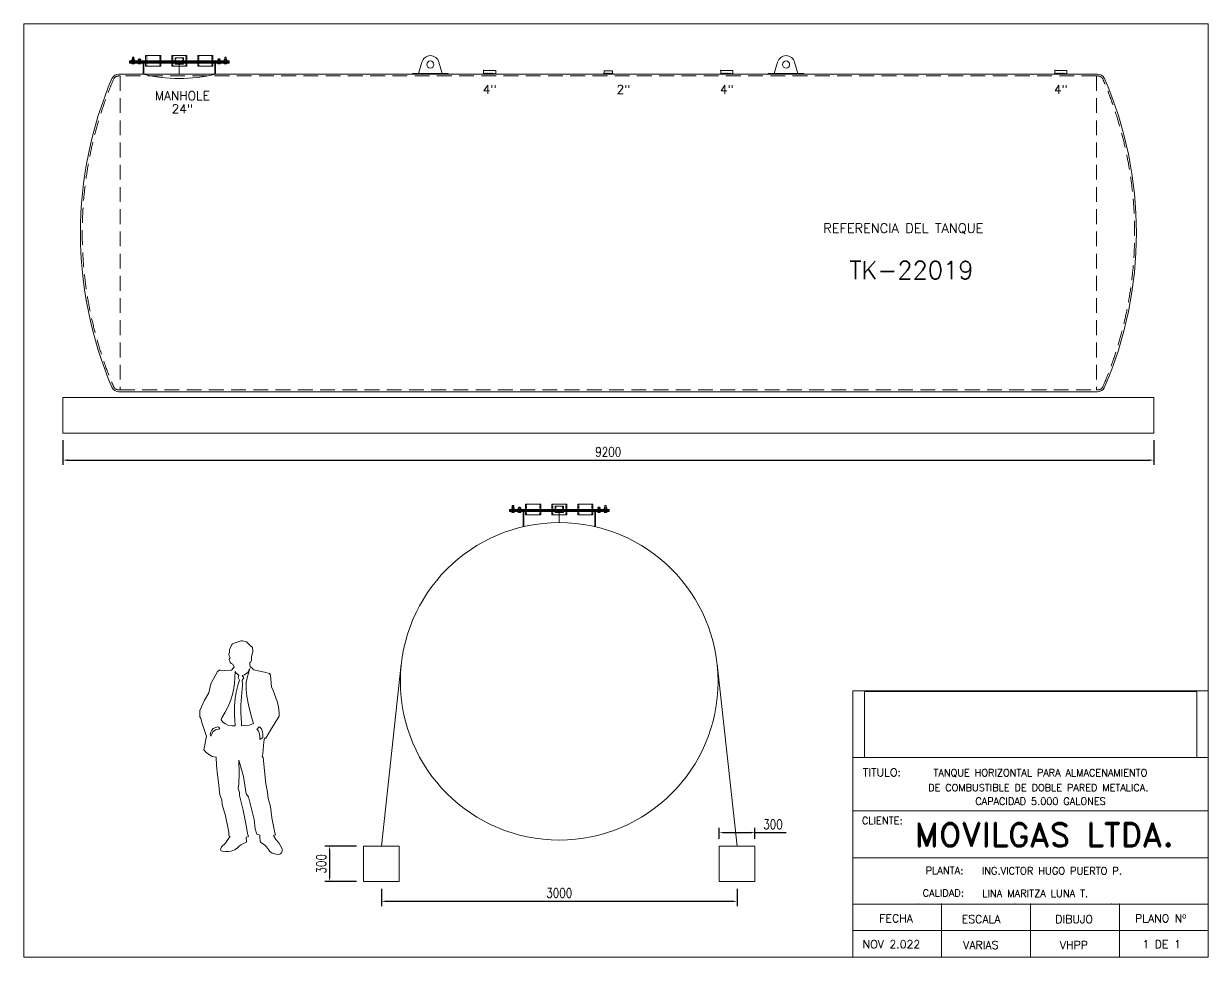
# Model space of a CAD drawing. Extents: x 174420 to 213214, y -41877 to -13498.
# Drawn here: x 203224 to 213214, y -41877 to -33998 of the extents above; entities that cross this region are included whole.
import ezdxf
from ezdxf.enums import TextEntityAlignment as Align

# ---------------------------------------------------------------- set-up
doc = ezdxf.new("R2010")
doc.units = 0
doc.header["$LTSCALE"] = 500
doc.header["$MEASUREMENT"] = 0
doc.linetypes.add('HIDDEN', pattern=[0.375, 0.25, -0.125])
doc.layers.get('0').update_dxf_attribs({"linetype": 'CONTINUOUS', "lineweight": 9})
for name, color, linetype, lineweight in [('COTA', 2, 'CONTINUOUS', 9), ('COTAS', 2, 'CONTINUOUS', 9), ('dibujo', 7, 'CONTINUOUS', 30), ('FIBRA', 3, 'CONTINUOUS', 20), ('INVISIBLE', 1, 'HIDDEN', 9), ('TEXTO', 6, 'CONTINUOUS', 9)]:
    doc.layers.add(name, color=color, linetype=linetype, lineweight=lineweight)
doc.styles.add('ROMAND', font='romand')
doc.styles.get("Standard").update_dxf_attribs({"font": 'SIMPLEX.shx', "width": 0.8, "height": 80})
doc.dimstyles.get("Standard").update_dxf_attribs({"dimtxt": 0.18, "dimasz": 0.18, "dimexe": 0.18, "dimexo": 0.0625, "dimgap": 0.09, "dimtad": 0, "dimtih": 1, "dimtoh": 1, "dimdec": 4, "dimzin": 0, "dimdsep": 46, "dimtxsty": 'Standard', "dimcen": 0.09, "dimadec": 0, "dimazin": 0, "dimtfac": 1, "dimtdec": 4, "dimtofl": 0, "dimtmove": 0, "dimatfit": 3, "dimfxl": 1, "dimtolj": 1, "dimtzin": 0, "dimarcsym": 0})
picture_1 = doc.add_image_def('image1.jpg', size_in_pixel=(1415, 280))

# ---------------------------------------------------------------- blocks, each defined once
blk = doc.blocks.new('hombre')
at = {"color": 0, "linetype": 'Continuous'}
for points in [[(-7.61, 8.02), (-8.65, 8.49), (-8.65, 11.77), (-11.37, 25.36), (-14.19, 34.92), (-14.46, 38.98), (-16.3, 43.31), (-17.38, 53.5), (-18.15, 60.08), (-19.15, 67.89), (-19.42, 74.87), (-22.74, 75.51), (-27.64, 78.53), (-29.92, 81.04), (-27.44, 92.78), (-28.08, 94.06), (-31.13, 103.35), (-32.4, 107.68), (-33.04, 108.89), (-33.04, 114.45), (-29.35, 123.14), (-25.59, 129.31), (-23.75, 136.73), (-18.15, 147.29), (-16.94, 148.5), (-15.7, 148.5), (-12.45, 148.13), (-6.41, 148.5), (-4.76, 150.31), (-4.26, 150.82), (-5.23, 153.43), (-6.68, 154), (-7.51, 155.21), (-8.35, 157.53), (-8.05, 158.3), (-7.51, 158.83), (-8.35, 160.58), (-8.76, 162.26), (-8.12, 163.73), (-8.25, 165.54), (-6.41, 169.53), (-5.5, 170.54), (-3.29, 171.41), (-1.54, 171.92), (1.81, 173.06), (2.88, 173.06), (6.14, 172.32), (7.18, 171.41), (9.06, 169.5), (11.2, 167.52), (11.67, 164.47), (11.37, 163.13), (10.53, 160.04), (10.53, 158.7), (10.33, 156.59), (9.86, 155.45), (8.96, 154.77), (8.96, 152.83), (9.26, 151.42), (11.67, 149.58), (12.11, 148.74), (21.44, 146.62), (25.73, 145.45), (26.37, 144.17), (27.31, 134.25), (28.81, 131.19), (31.93, 121.93), (33.21, 117.61), (33.81, 111.97), (33.81, 109.52), (26.37, 97.75), (22.61, 90.94), (21.33, 90.97), (20.8, 87.85), (20.09, 77.86), (19.32, 75.64), (20.33, 74.67), (22.61, 52.6), (24.05, 45.32), (24.39, 40.12), (26.33, 33.24), (27.64, 23.68), (30.22, 11.1), (30.56, 9.46), (29.05, 8.92), (30.83, 5.6), (33.41, 2.55), (34.72, 0.74), (35.73, -1.17), (36.19, -2.68), (36.19, -4.56), (35.86, -5.7), (34.85, -6.64), (33.21, -7.21), (30.83, -7.01), (27.94, -6.17), (25.93, -4.66), (24.72, -2.99), (23.05, -0.64), (21.64, 0.84), (18.05, 3.15), (17.71, 3.92), (17.71, 5.17), (17.58, 6.41), (17.58, 8.18), (17.58, 9.16), (14.96, 10.13), (13.65, 14.52), (12.78, 22.27), (7.82, 41.43), (5.97, 43.94), (3.79, 58.7), (-0.23, 72.39), (-0.03, 61.29), (-0.23, 52.6), (-0.87, 48.87), (0.37, 45.15), (0.37, 42.7), (3.49, 30.32), (5.33, 20.4), (6.57, 14.22), (7.18, 10.5), (7.82, 8.02), (5.97, 7.41), (6.14, 3.79), (5.97, 3.09), (4.29, 2.38), (1.44, 1.14), (0, 0), (-1.31, -1.51), (-2.52, -2.48), (-3.96, -3.32), (-6.68, -4.33), (-9.36, -4.56), (-11.87, -4.6), (-14.22, -4.39), (-15.33, -3.82), (-15.7, -3.12), (-15.46, -2.08), (-14.83, -0.77), (-11.44, 2.31), (-9.53, 5.57), (-7.61, 8.02)], [(-3.32, 147.29), (-3.89, 137.06), (-4.39, 133.24), (-5.67, 127.74), (-7.04, 123.31), (-9.29, 117.64), (-11.87, 112.91), (-14.46, 108.28), (-15.1, 106.4), (-13.79, 104.56), (-11.57, 102.98), (-9.59, 102.01), (-5.94, 101.51), (-3.32, 101.47), (-3.72, 106.6), (-3.92, 110.13), (-3.89, 118.01), (-3.32, 124.38), (-2.38, 129.85), (-0.87, 136.56), (0.27, 140.05), (-0.74, 142.26), (-0.23, 144.17), (-1.44, 144.95), (-2.38, 145.85), (-3.32, 147.29)], [(9.02, 149.71), (7.01, 146.29), (5.74, 145.28), (4.49, 144.44), (2.65, 143.77), (3.82, 141.96), (2.52, 140.05), (2.88, 136.29), (2.88, 135.12), (2.62, 132.57), (1.48, 119.18), (1.48, 112.41), (1.88, 103.82), (2.11, 101.37), (4.8, 101.64), (8.76, 102.08), (12.14, 103.35), (10.1, 109.86), (7.82, 119.18), (6.51, 126.46), (5.94, 132.17), (6, 137.97), (6.94, 142.97), (7.78, 145.99), (9.02, 149.71)], [(-23.75, 92.78), (-23.15, 94.66), (-21.87, 96.51), (-19.99, 97.92), (-16.34, 98.89), (-17.11, 100.37), (-18.05, 100.5), (-19.76, 100.06), (-21.8, 99.09), (-23.15, 97.75), (-23.88, 96.14), (-24.35, 94.06), (-23.75, 92.78)], [(14.83, 98.32), (15.67, 97.82), (16.44, 96.81), (16.91, 95.47), (17.21, 94.26), (17.58, 92.42), (17.58, 89.83), (20.03, 91.64), (20.03, 94.23), (19.76, 96.31), (19.25, 97.95), (18.82, 98.99), (18.15, 99.83), (17.51, 100.3), (16.91, 100.47), (14.83, 98.32)]]:
    blk.add_lwpolyline(points, dxfattribs=at)
blk = doc.blocks.new('*D345')
at = {"layer": 'COTAS', "color": 0, "lineweight": -2, "transparency": 16777216}
for p, q in [((206030.3, -40937.5), (205763.3, -40937.5)), ((205803.3, -40977.5), (205803.3, -41197.5)), ((206030.3, -41237.5), (205763.3, -41237.5))]:
    blk.add_line(p, q, dxfattribs=at)
at = {"layer": 'COTAS', "color": 0, "transparency": 16777216}
for points in [[(205796.6, -40977.5), (205809.9, -40977.5), (205803.3, -40937.5)], [(205796.6, -41197.5), (205809.9, -41197.5), (205803.3, -41237.5)]]:
    blk.add_solid(points, dxfattribs=at)
at = {"layer": 'COTAS', "color": 0, "lineweight": 13, "transparency": 16777216, "insert": (205733.3, -41087.5), "char_height": 80, "attachment_point": 5, "rotation": 90}
blk.add_mtext('\\A1;300', dxfattribs=at)
blk = doc.blocks.new('*D349')
at = {"layer": 'COTA', "color": 0, "lineweight": -2, "transparency": 16777216}
for p, q in [((209090.3, -40877.5), (209090.3, -40784.4)), ((209130.3, -40824.4), (209350.3, -40824.4)), ((209390.3, -40877.5), (209390.3, -40784.4)), ((209390.3, -40824.4), (209654.8, -40824.4))]:
    blk.add_line(p, q, dxfattribs=at)
at = {"layer": 'COTA', "color": 0, "transparency": 16777216}
for points in [[(209130.3, -40817.7), (209130.3, -40831.1), (209090.3, -40824.4)], [(209350.3, -40817.7), (209350.3, -40831.1), (209390.3, -40824.4)]]:
    blk.add_solid(points, dxfattribs=at)
at = {"layer": 'COTA', "color": 0, "transparency": 16777216, "insert": (209542.6, -40754.4), "char_height": 80, "attachment_point": 5}
blk.add_mtext('\\A1;300', dxfattribs=at)
blk = doc.blocks.new('*D352')
at = {"layer": 'COTA', "color": 0, "lineweight": -2, "transparency": 16777216}
for p, q in [((206240.3, -41297.5), (206240.3, -41444.1)), ((209240.3, -41297.5), (209240.3, -41444.1)), ((206280.3, -41404.1), (209200.3, -41404.1))]:
    blk.add_line(p, q, dxfattribs=at)
at = {"layer": 'COTA', "color": 0, "transparency": 16777216}
for points in [[(206280.3, -41397.4), (206280.3, -41410.8), (206240.3, -41404.1)], [(209200.3, -41397.4), (209200.3, -41410.8), (209240.3, -41404.1)]]:
    blk.add_solid(points, dxfattribs=at)
at = {"layer": 'COTA', "color": 0, "transparency": 16777216, "insert": (207740.3, -41334.1), "char_height": 80, "attachment_point": 5}
blk.add_mtext('\\A1;3000', dxfattribs=at)
blk = doc.blocks.new('*D355')
at = {"layer": 'COTA', "color": 0, "lineweight": -2, "transparency": 16777216}
for p, q in [((203553.4, -37513.4), (203553.4, -37721.2)), ((212753.4, -37513.4), (212753.4, -37721.2)), ((203593.4, -37681.2), (212713.4, -37681.2))]:
    blk.add_line(p, q, dxfattribs=at)
at = {"layer": 'COTA', "color": 0, "transparency": 16777216}
for points in [[(203593.4, -37674.6), (203593.4, -37687.9), (203553.4, -37681.2)], [(212713.4, -37674.6), (212713.4, -37687.9), (212753.4, -37681.2)]]:
    blk.add_solid(points, dxfattribs=at)
at = {"layer": 'COTA', "color": 0, "transparency": 16777216, "insert": (208153.4, -37611.2), "char_height": 80, "attachment_point": 5}
blk.add_mtext('\\A1;9200', dxfattribs=at)

msp = doc.modelspace()

# ---------------------------------------------------------------- linework, layer by layer
at = {"lineweight": 9}
for p, q in [((204035.9, -34423.7), (204025.9, -34423.7)), ((204035.9, -34423.7), (212270.9, -34423.7)), ((207102.6, -34392.3), (207204.2, -34392.3)), ((207102.6, -34392.3), (207102.6, -34423.7)), ((207204.2, -34423.7), (207102.6, -34423.7)), ((207204.2, -34392.3), (207204.2, -34423.7)), ((208118.4, -34395.2), (208118.4, -34423.7)), ((208118.4, -34395.2), (208188.3, -34395.2)), ((208118.4, -34423.7), (208188.3, -34423.7)), ((208188.3, -34395.2), (208188.3, -34423.7)), ((209102.6, -34392.3), (209204.2, -34392.3)), ((209102.6, -34392.3), (209102.6, -34423.7)), ((209204.2, -34423.7), (209102.6, -34423.7)), ((209204.2, -34392.3), (209204.2, -34423.7)), ((211920.1, -34392.3), (212021.7, -34392.3)), ((211920.1, -34392.3), (211920.1, -34423.7)), ((212021.7, -34423.7), (211920.1, -34423.7)), ((212021.7, -34392.3), (212021.7, -34423.7)), ((212270.9, -34423.7), (212280.9, -34423.7)), ((204035.9, -37103.4), (204025.9, -37103.4)), ((204035.9, -37103.4), (212270.9, -37103.4)), ((212270.9, -37103.4), (212280.9, -37103.4)), ((213214.1, -38126.8), (213214.1, -41876.8)), ((210215.6, -39626.8), (213214.1, -39626.8)), ((210215.6, -41876.8), (210215.6, -39626.8)), ((210215.6, -40189.3), (213214.1, -40189.3)), ((210215.6, -40526.8), (210215.6, -40976.8)), ((210215.6, -40639.3), (213214.1, -40639.3)), ((210215.6, -41276.8), (210215.6, -40976.8)), ((210215.6, -41036.2), (213214.1, -41036.2)), ((210215.6, -41576.8), (210215.6, -41276.8)), ((210215.6, -41426.8), (213214.1, -41426.8)), ((210965.2, -41426.8), (210965.2, -41876.8)), ((211714.9, -41426.8), (211714.9, -41876.8)), ((212464.5, -41426.8), (212464.5, -41876.8)), ((210215.6, -41651.8), (213214.1, -41651.8)), ((203223.6, -41876.8), (206465.6, -41876.8)), ((203223.6, -41876.8), (206465.6, -41876.8)), ((206465.6, -41876.8), (207215.6, -41876.8)), ((206465.6, -41876.8), (207215.6, -41876.8)), ((207215.6, -41876.8), (207965.6, -41876.8)), ((207215.6, -41876.8), (207965.6, -41876.8)), ((207965.6, -41876.8), (208715.6, -41876.8)), ((207965.6, -41876.8), (208715.6, -41876.8)), ((208715.6, -41876.8), (209465.6, -41876.8)), ((208715.6, -41876.8), (209465.6, -41876.8)), ((213214.1, -41876.8), (208864.1, -41876.8)), ((213214.1, -41876.8), (208864.1, -41876.8)), ((209465.6, -41876.8), (210215.6, -41876.8)), ((209465.6, -41876.8), (210215.6, -41876.8))]:
    msp.add_line(p, q, dxfattribs=at)
for centre, radius, start, end in [((207035.4, -35763.5), 3332.9, 156.90537, 203.09463), ((204025.9, -34488.7), 65, 90, 150), ((204536.1, -33179.3), 1281.3, 256.21649, 283.78351), ((212280.9, -34488.7), 65, 30, 90), ((209315.2, -35763.5), 3292.6, 336.6061, 23.3939), ((204025.9, -37038.4), 65, 210, 270), ((212280.9, -37038.4), 65, 270, 330)]:
    msp.add_arc(centre, radius, start, end, dxfattribs=at)
at = {"color": 0, "linetype": 'ByBlock', "lineweight": 9}
for p in [(207102.6, -34392.3), (209102.6, -34392.3), (211920.1, -34392.3)]:
    msp.add_point(p, dxfattribs=at)
at = {"lineweight": 9}
for p in [(210767.3, -41426.8), (211582.9, -41426.8), (212398.5, -41426.8)]:
    msp.add_point(p, dxfattribs=at)
at = {"layer": 'COTAS', "lineweight": 9}
for p, q in [((204535.9, -34323.7), (204535.9, -34423.7)), ((207107.1, -34416.2), (207099.3, -34423.7)), ((207112.9, -34416.2), (207105.1, -34423.7)), ((207118.2, -34416.2), (207110.4, -34423.7)), ((207124.2, -34416.2), (207116.4, -34423.7)), ((207130.4, -34416.2), (207122.7, -34423.7)), ((207135.7, -34416.2), (207128, -34423.7)), ((207141.9, -34416.2), (207134.2, -34423.7)), ((207147.6, -34416.2), (207139.8, -34423.7)), ((207153.8, -34416.2), (207146.1, -34423.7)), ((207159.4, -34416.2), (207151.6, -34423.7)), ((207165.6, -34416.2), (207157.9, -34423.7)), ((207171.3, -34416.2), (207163.5, -34423.7)), ((207177.5, -34416.2), (207169.7, -34423.7)), ((207183.5, -34416.2), (207175.7, -34423.7)), ((207188.3, -34417.6), (207182, -34423.7)), ((207194.7, -34417.6), (207188.4, -34423.7)), ((207200.2, -34417.6), (207193.8, -34423.7)), ((207200.2, -34417.6), (207193.8, -34423.7)), ((207205.4, -34417.6), (207199, -34423.7)), ((207205.4, -34417.6), (207199, -34423.7)), ((208118.2, -34416.2), (208110.4, -34423.7)), ((208118.4, -34417.6), (208124.8, -34423.7)), ((208123.3, -34416.2), (208131, -34423.7)), ((208129.3, -34416.2), (208137, -34423.7)), ((208135.5, -34416.2), (208143.2, -34423.7)), ((208141.1, -34416.2), (208148.9, -34423.7)), ((208147.4, -34416.2), (208155.1, -34423.7)), ((208152.9, -34416.2), (208160.7, -34423.7)), ((208159.2, -34416.2), (208166.9, -34423.7)), ((208164.8, -34416.2), (208172.6, -34423.7)), ((208171, -34416.2), (208178.8, -34423.7)), ((208176.3, -34416.2), (208184.1, -34423.7)), ((208182.6, -34416.2), (208190.3, -34423.7)), ((208188.6, -34416.2), (208196.3, -34423.7)), ((209107.1, -34416.2), (209099.3, -34423.7)), ((209112.9, -34416.2), (209105.1, -34423.7)), ((209118.2, -34416.2), (209110.4, -34423.7)), ((209124.2, -34416.2), (209116.4, -34423.7)), ((209130.4, -34416.2), (209122.7, -34423.7)), ((209135.7, -34416.2), (209128, -34423.7)), ((209141.9, -34416.2), (209134.2, -34423.7)), ((209147.6, -34416.2), (209139.8, -34423.7)), ((209153.8, -34416.2), (209146.1, -34423.7)), ((209159.4, -34416.2), (209151.6, -34423.7)), ((209165.6, -34416.2), (209157.9, -34423.7)), ((209171.3, -34416.2), (209163.5, -34423.7)), ((209177.5, -34416.2), (209169.7, -34423.7)), ((209183.5, -34416.2), (209175.7, -34423.7)), ((209188.3, -34417.6), (209182, -34423.7)), ((209194.7, -34417.6), (209188.4, -34423.7)), ((209200.2, -34417.6), (209193.8, -34423.7)), ((209200.2, -34417.6), (209193.8, -34423.7)), ((209205.4, -34417.6), (209199, -34423.7)), ((209205.4, -34417.6), (209199, -34423.7)), ((211924.6, -34416.2), (211916.8, -34423.7)), ((211930.4, -34416.2), (211922.6, -34423.7)), ((211935.7, -34416.2), (211927.9, -34423.7)), ((211941.7, -34416.2), (211933.9, -34423.7)), ((211947.9, -34416.2), (211940.2, -34423.7)), ((211953.2, -34416.2), (211945.5, -34423.7)), ((211959.4, -34416.2), (211951.7, -34423.7)), ((211965.1, -34416.2), (211957.3, -34423.7)), ((211971.3, -34416.2), (211963.6, -34423.7)), ((211976.9, -34416.2), (211969.1, -34423.7)), ((211983.1, -34416.2), (211975.4, -34423.7)), ((211988.8, -34416.2), (211981, -34423.7)), ((211995, -34416.2), (211987.2, -34423.7)), ((212001, -34416.2), (211993.2, -34423.7)), ((212005.8, -34417.6), (211999.5, -34423.7)), ((212012.2, -34417.6), (212005.9, -34423.7)), ((212017.7, -34417.6), (212011.3, -34423.7)), ((212017.7, -34417.6), (212011.3, -34423.7)), ((212022.9, -34417.6), (212016.5, -34423.7)), ((212022.9, -34417.6), (212016.5, -34423.7)), ((207740.3, -38107.9), (207740.3, -38207.9))]:
    msp.add_line(p, q, dxfattribs=at)
for p in [(210965.2, -41426.8), (211714.9, -41426.8), (212464.5, -41426.8)]:
    msp.add_point(p, dxfattribs=at)
for points in [[(207102.6, -34415.9), (207102.6, -34423.7), (207094.2, -34423.7)], [(207204.2, -34415.9), (207204.2, -34423.7), (207212.6, -34423.7)], [(208118.4, -34415.9), (208118.4, -34423.7), (208110.1, -34423.7)], [(208188.3, -34415.9), (208188.3, -34423.7), (208196.7, -34423.7)], [(209102.6, -34415.9), (209102.6, -34423.7), (209094.2, -34423.7)], [(209204.2, -34415.9), (209204.2, -34423.7), (209212.6, -34423.7)], [(211920.1, -34415.9), (211920.1, -34423.7), (211911.7, -34423.7)], [(212021.7, -34415.9), (212021.7, -34423.7), (212030.1, -34423.7)]]:
    msp.add_solid(points, dxfattribs=at)
at = {"layer": 'dibujo', "lineweight": 9}
for p, q in [((204251.9, -34267.7), (204379.9, -34267.7)), ((204251.9, -34357.7), (204251.9, -34267.7)), ((204379.9, -34267.7), (204379.9, -34357.7)), ((204471.9, -34267.7), (204599.9, -34267.7)), ((204471.9, -34357.7), (204471.9, -34267.7)), ((204599.9, -34267.7), (204599.9, -34357.7)), ((204691.9, -34267.7), (204819.9, -34267.7)), ((204691.9, -34357.7), (204691.9, -34267.7)), ((204819.9, -34267.7), (204819.9, -34357.7)), ((204115.9, -34312.7), (204955.9, -34312.7)), ((204115.9, -34320.7), (204115.9, -34312.7)), ((204115.9, -34312.7), (204115.9, -34320.7)), ((204955.9, -34320.7), (204115.9, -34320.7)), ((204115.9, -34323.7), (204115.9, -34329.7)), ((204115.9, -34323.7), (204230.9, -34323.7)), ((204115.9, -34323.7), (204115.9, -34329.7)), ((204955.9, -34329.7), (204115.9, -34329.7)), ((204134.9, -34301.7), (204135.9, -34300.7)), ((204134.9, -34301.7), (204134.9, -34311.7)), ((204134.9, -34311.7), (204135.9, -34312.7)), ((204156.9, -34329.7), (204134.9, -34329.7)), ((204134.9, -34329.7), (204134.9, -34336.7)), ((204134.9, -34336.7), (204135.9, -34337.7)), ((204135.9, -34300.7), (204155.9, -34300.7)), ((204135.9, -34312.7), (204155.9, -34312.7)), ((204135.9, -34337.7), (204155.9, -34337.7)), ((204151.9, -34279.7), (204139.9, -34279.7)), ((204139.9, -34279.7), (204139.9, -34329.7)), ((204139.9, -34301.7), (204139.9, -34312.7)), ((204139.9, -34329.7), (204151.9, -34329.7)), ((204139.9, -34329.7), (204139.9, -34337.7)), ((204151.9, -34329.7), (204151.9, -34279.7)), ((204151.9, -34301.7), (204151.9, -34312.7)), ((204151.9, -34329.7), (204151.9, -34337.7)), ((204156.9, -34301.7), (204155.9, -34300.7)), ((204156.9, -34311.7), (204155.9, -34312.7)), ((204156.9, -34336.7), (204155.9, -34337.7)), ((204156.9, -34311.7), (204156.9, -34301.7)), ((204156.9, -34336.7), (204156.9, -34329.7)), ((204175.9, -34312.7), (204175.9, -34320.7)), ((204175.9, -34320.7), (204175.9, -34312.7)), ((204175.9, -34320.7), (204175.9, -34323.7)), ((204189.9, -34301.7), (204190.9, -34300.7)), ((204189.9, -34301.7), (204189.9, -34311.7)), ((204189.9, -34311.7), (204190.9, -34312.7)), ((204211.9, -34329.7), (204189.9, -34329.7)), ((204189.9, -34329.7), (204189.9, -34336.7)), ((204189.9, -34336.7), (204190.9, -34337.7)), ((204190.9, -34300.7), (204210.9, -34300.7)), ((204190.9, -34312.7), (204210.9, -34312.7)), ((204190.9, -34337.7), (204210.9, -34337.7)), ((204206.9, -34293.7), (204194.9, -34293.7)), ((204194.9, -34293.7), (204194.9, -34329.7)), ((204194.9, -34301.7), (204194.9, -34312.7)), ((204194.9, -34329.7), (204206.9, -34329.7)), ((204194.9, -34329.7), (204194.9, -34337.7)), ((204206.9, -34329.7), (204206.9, -34293.7)), ((204206.9, -34301.7), (204206.9, -34312.7)), ((204206.9, -34329.7), (204206.9, -34337.7)), ((204211.9, -34301.7), (204210.9, -34300.7)), ((204211.9, -34311.7), (204210.9, -34312.7)), ((204211.9, -34336.7), (204210.9, -34337.7)), ((204211.9, -34311.7), (204211.9, -34301.7)), ((204211.9, -34336.7), (204211.9, -34329.7)), ((204230.9, -34323.7), (204230.9, -34423.7)), ((204230.9, -34323.7), (204236.9, -34329.7)), ((204230.9, -34323.7), (204955.9, -34323.7)), ((204236.9, -34329.7), (204236.9, -34423.7)), ((204379.9, -34357.7), (204251.9, -34357.7)), ((204599.9, -34357.7), (204471.9, -34357.7)), ((204500.9, -34285.7), (204570.9, -34285.7)), ((204500.9, -34339.7), (204500.9, -34285.7)), ((204570.9, -34339.7), (204500.9, -34339.7)), ((204570.9, -34285.7), (204570.9, -34339.7)), ((204819.9, -34357.7), (204691.9, -34357.7)), ((204840.9, -34323.7), (204834.9, -34329.7)), ((204834.9, -34329.7), (204834.9, -34423.7)), ((204840.9, -34323.7), (204840.9, -34320.7)), ((204840.9, -34320.7), (204895.9, -34320.7)), ((204840.9, -34329.7), (204840.9, -34323.7)), ((204840.9, -34323.7), (204895.9, -34323.7)), ((204840.9, -34329.7), (204840.9, -34423.7)), ((204859.9, -34301.7), (204860.9, -34300.7)), ((204859.9, -34311.7), (204859.9, -34301.7)), ((204859.9, -34311.7), (204860.9, -34312.7)), ((204859.9, -34329.7), (204881.9, -34329.7)), ((204859.9, -34336.7), (204859.9, -34329.7)), ((204859.9, -34336.7), (204860.9, -34337.7)), ((204880.9, -34300.7), (204860.9, -34300.7)), ((204880.9, -34312.7), (204860.9, -34312.7)), ((204880.9, -34337.7), (204860.9, -34337.7)), ((204864.9, -34293.7), (204876.9, -34293.7)), ((204864.9, -34329.7), (204864.9, -34293.7)), ((204864.9, -34301.7), (204864.9, -34312.7)), ((204876.9, -34329.7), (204864.9, -34329.7)), ((204864.9, -34329.7), (204864.9, -34337.7)), ((204876.9, -34293.7), (204876.9, -34329.7)), ((204876.9, -34301.7), (204876.9, -34312.7)), ((204876.9, -34329.7), (204876.9, -34337.7)), ((204881.9, -34301.7), (204880.9, -34300.7)), ((204881.9, -34311.7), (204880.9, -34312.7)), ((204881.9, -34336.7), (204880.9, -34337.7)), ((204881.9, -34301.7), (204881.9, -34311.7)), ((204881.9, -34329.7), (204881.9, -34336.7)), ((204895.9, -34320.7), (204895.9, -34312.7)), ((204895.9, -34320.7), (204895.9, -34323.7)), ((204914.9, -34301.7), (204915.9, -34300.7)), ((204914.9, -34311.7), (204914.9, -34301.7)), ((204914.9, -34311.7), (204915.9, -34312.7)), ((204914.9, -34329.7), (204936.9, -34329.7)), ((204914.9, -34336.7), (204914.9, -34329.7)), ((204914.9, -34336.7), (204915.9, -34337.7)), ((204935.9, -34300.7), (204915.9, -34300.7)), ((204935.9, -34312.7), (204915.9, -34312.7)), ((204935.9, -34337.7), (204915.9, -34337.7)), ((204919.9, -34279.7), (204931.9, -34279.7)), ((204919.9, -34329.7), (204919.9, -34279.7)), ((204919.9, -34301.7), (204919.9, -34312.7)), ((204931.9, -34329.7), (204919.9, -34329.7)), ((204919.9, -34329.7), (204919.9, -34337.7)), ((204931.9, -34279.7), (204931.9, -34329.7)), ((204931.9, -34301.7), (204931.9, -34312.7)), ((204931.9, -34329.7), (204931.9, -34337.7)), ((204936.9, -34301.7), (204935.9, -34300.7)), ((204936.9, -34311.7), (204935.9, -34312.7)), ((204936.9, -34336.7), (204935.9, -34337.7)), ((204936.9, -34301.7), (204936.9, -34311.7)), ((204936.9, -34329.7), (204936.9, -34336.7)), ((204955.9, -34312.7), (204955.9, -34320.7)), ((204955.9, -34323.7), (204955.9, -34329.7)), ((206553.4, -34417.7), (206581.4, -34321.7)), ((206753.4, -34417.7), (206725.4, -34321.7)), ((209553.4, -34417.7), (209581.4, -34321.7)), ((209753.4, -34417.7), (209725.4, -34321.7)), ((206503.4, -34417.7), (206803.4, -34417.7)), ((206803.4, -34423.7), (206503.4, -34423.7)), ((206553.4, -34417.7), (206753.4, -34417.7)), ((206803.4, -34417.7), (206803.4, -34423.7)), ((209503.4, -34417.7), (209803.4, -34417.7)), ((209803.4, -34423.7), (209503.4, -34423.7)), ((209553.4, -34417.7), (209753.4, -34417.7)), ((209803.4, -34417.7), (209803.4, -34423.7)), ((207356.3, -38063.9), (207344.3, -38063.9)), ((207344.3, -38063.9), (207344.3, -38113.9)), ((207356.3, -38113.9), (207356.3, -38063.9)), ((207456.3, -38051.9), (207584.3, -38051.9)), ((207456.3, -38141.9), (207456.3, -38051.9)), ((207584.3, -38051.9), (207584.3, -38141.9)), ((207676.3, -38051.9), (207804.3, -38051.9)), ((207676.3, -38141.9), (207676.3, -38051.9)), ((207804.3, -38051.9), (207804.3, -38141.9)), ((207896.3, -38051.9), (208024.3, -38051.9)), ((207896.3, -38141.9), (207896.3, -38051.9)), ((208024.3, -38051.9), (208024.3, -38141.9)), ((208124.3, -38063.9), (208136.3, -38063.9)), ((208124.3, -38113.9), (208124.3, -38063.9)), ((208136.3, -38063.9), (208136.3, -38113.9)), ((207320.3, -38096.9), (208160.3, -38096.9)), ((207320.3, -38104.9), (207320.3, -38096.9)), ((207320.3, -38096.9), (207320.3, -38104.9)), ((208160.3, -38104.9), (207320.3, -38104.9)), ((207320.3, -38107.9), (207320.3, -38113.9)), ((207320.3, -38107.9), (207435.3, -38107.9)), ((207320.3, -38107.9), (207320.3, -38113.9)), ((208160.3, -38113.9), (207320.3, -38113.9)), ((207339.3, -38085.9), (207340.3, -38084.9)), ((207339.3, -38085.9), (207339.3, -38095.9)), ((207339.3, -38095.9), (207340.3, -38096.9)), ((207361.3, -38113.9), (207339.3, -38113.9)), ((207339.3, -38113.9), (207339.3, -38120.9)), ((207339.3, -38120.9), (207340.3, -38121.9)), ((207340.3, -38084.9), (207360.3, -38084.9)), ((207340.3, -38096.9), (207360.3, -38096.9)), ((207340.3, -38121.9), (207360.3, -38121.9)), ((207344.3, -38085.9), (207344.3, -38096.9)), ((207344.3, -38113.9), (207356.3, -38113.9)), ((207344.3, -38113.9), (207344.3, -38121.9)), ((207356.3, -38085.9), (207356.3, -38096.9)), ((207356.3, -38113.9), (207356.3, -38121.9)), ((207361.3, -38085.9), (207360.3, -38084.9)), ((207361.3, -38095.9), (207360.3, -38096.9)), ((207361.3, -38120.9), (207360.3, -38121.9)), ((207361.3, -38095.9), (207361.3, -38085.9)), ((207361.3, -38120.9), (207361.3, -38113.9)), ((207380.3, -38096.9), (207380.3, -38104.9)), ((207380.3, -38104.9), (207380.3, -38096.9)), ((207380.3, -38104.9), (207380.3, -38107.9)), ((207394.3, -38085.9), (207395.3, -38084.9)), ((207394.3, -38085.9), (207394.3, -38095.9)), ((207394.3, -38095.9), (207395.3, -38096.9)), ((207416.3, -38113.9), (207394.3, -38113.9)), ((207394.3, -38113.9), (207394.3, -38120.9)), ((207394.3, -38120.9), (207395.3, -38121.9)), ((207395.3, -38084.9), (207415.3, -38084.9)), ((207395.3, -38096.9), (207415.3, -38096.9)), ((207395.3, -38121.9), (207415.3, -38121.9)), ((207411.3, -38077.9), (207399.3, -38077.9)), ((207399.3, -38077.9), (207399.3, -38113.9)), ((207399.3, -38085.9), (207399.3, -38096.9)), ((207399.3, -38113.9), (207411.3, -38113.9)), ((207399.3, -38113.9), (207399.3, -38121.9)), ((207411.3, -38113.9), (207411.3, -38077.9)), ((207411.3, -38085.9), (207411.3, -38096.9)), ((207411.3, -38113.9), (207411.3, -38121.9)), ((207416.3, -38085.9), (207415.3, -38084.9)), ((207416.3, -38095.9), (207415.3, -38096.9)), ((207416.3, -38120.9), (207415.3, -38121.9)), ((207416.3, -38095.9), (207416.3, -38085.9)), ((207416.3, -38120.9), (207416.3, -38113.9)), ((207435.3, -38107.9), (207435.3, -38243.1)), ((207435.3, -38107.9), (207441.3, -38113.9)), ((207435.3, -38107.9), (208160.3, -38107.9)), ((207441.3, -38113.9), (207441.3, -38241.7)), ((207584.3, -38141.9), (207456.3, -38141.9)), ((207804.3, -38141.9), (207676.3, -38141.9)), ((207705.3, -38069.9), (207775.3, -38069.9)), ((207705.3, -38123.9), (207705.3, -38069.9)), ((207775.3, -38123.9), (207705.3, -38123.9)), ((207775.3, -38069.9), (207775.3, -38123.9)), ((208024.3, -38141.9), (207896.3, -38141.9)), ((208045.3, -38107.9), (208039.3, -38113.9)), ((208039.3, -38113.9), (208039.3, -38241.7)), ((208045.3, -38107.9), (208045.3, -38104.9)), ((208045.3, -38104.9), (208100.3, -38104.9)), ((208045.3, -38113.9), (208045.3, -38107.9)), ((208045.3, -38107.9), (208100.3, -38107.9)), ((208045.3, -38113.9), (208045.3, -38243.1)), ((208064.3, -38085.9), (208065.3, -38084.9)), ((208064.3, -38095.9), (208064.3, -38085.9)), ((208064.3, -38095.9), (208065.3, -38096.9)), ((208064.3, -38113.9), (208086.3, -38113.9)), ((208064.3, -38120.9), (208064.3, -38113.9)), ((208064.3, -38120.9), (208065.3, -38121.9)), ((208085.3, -38084.9), (208065.3, -38084.9)), ((208085.3, -38096.9), (208065.3, -38096.9)), ((208085.3, -38121.9), (208065.3, -38121.9)), ((208069.3, -38077.9), (208081.3, -38077.9)), ((208069.3, -38113.9), (208069.3, -38077.9)), ((208069.3, -38085.9), (208069.3, -38096.9)), ((208081.3, -38113.9), (208069.3, -38113.9)), ((208069.3, -38113.9), (208069.3, -38121.9)), ((208081.3, -38077.9), (208081.3, -38113.9)), ((208081.3, -38085.9), (208081.3, -38096.9)), ((208081.3, -38113.9), (208081.3, -38121.9)), ((208086.3, -38085.9), (208085.3, -38084.9)), ((208086.3, -38095.9), (208085.3, -38096.9)), ((208086.3, -38120.9), (208085.3, -38121.9)), ((208086.3, -38085.9), (208086.3, -38095.9)), ((208086.3, -38113.9), (208086.3, -38120.9)), ((208100.3, -38104.9), (208100.3, -38096.9)), ((208100.3, -38104.9), (208100.3, -38107.9)), ((208119.3, -38085.9), (208120.3, -38084.9)), ((208119.3, -38095.9), (208119.3, -38085.9)), ((208119.3, -38095.9), (208120.3, -38096.9)), ((208119.3, -38113.9), (208141.3, -38113.9)), ((208119.3, -38120.9), (208119.3, -38113.9)), ((208119.3, -38120.9), (208120.3, -38121.9)), ((208140.3, -38084.9), (208120.3, -38084.9)), ((208140.3, -38096.9), (208120.3, -38096.9)), ((208140.3, -38121.9), (208120.3, -38121.9)), ((208124.3, -38085.9), (208124.3, -38096.9)), ((208136.3, -38113.9), (208124.3, -38113.9)), ((208124.3, -38113.9), (208124.3, -38121.9)), ((208136.3, -38085.9), (208136.3, -38096.9)), ((208136.3, -38113.9), (208136.3, -38121.9)), ((208141.3, -38085.9), (208140.3, -38084.9)), ((208141.3, -38095.9), (208140.3, -38096.9)), ((208141.3, -38120.9), (208140.3, -38121.9)), ((208141.3, -38085.9), (208141.3, -38095.9)), ((208141.3, -38113.9), (208141.3, -38120.9)), ((208160.3, -38096.9), (208160.3, -38104.9)), ((208160.3, -38107.9), (208160.3, -38113.9))]:
    msp.add_line(p, q, dxfattribs=at)
at = {"layer": 'dibujo'}
for p, q in [((206503.4, -34417.7), (206503.4, -34423.7)), ((209503.4, -34417.7), (209503.4, -34423.7))]:
    msp.add_line(p, q, dxfattribs=at)
at = {"layer": 'dibujo', "lineweight": 9}
for centre in [(206653.4, -34342.7), (209653.4, -34342.7)]:
    msp.add_circle(centre, 30, dxfattribs=at)
for centre, radius, start, end in [((206653.4, -34342.7), 75, 16.2602, 163.7398), ((209653.4, -34342.7), 75, 16.2602, 163.7398), ((204137.4, -34304.3), 3.63, 46.39718, 133.60282), ((204137.4, -34309.1), 3.63, 226.39718, 313.60282), ((204137.4, -34334.1), 3.63, 226.39718, 313.60282), ((204145.9, -34319.2), 18.5, 71.07536, 108.92464), ((204145.9, -34294.2), 18.5, 251.07536, 288.92464), ((204145.9, -34319.2), 18.5, 251.07536, 288.92464), ((204154.4, -34304.3), 3.63, 46.39718, 133.60282), ((204154.4, -34309.1), 3.63, 226.39718, 313.60282), ((204154.4, -34334.1), 3.63, 226.39718, 313.60282), ((204192.4, -34304.3), 3.63, 46.39718, 133.60282), ((204192.4, -34309.1), 3.63, 226.39718, 313.60282), ((204192.4, -34334.1), 3.63, 226.39718, 313.60282), ((204200.9, -34319.2), 18.5, 71.07536, 108.92464), ((204200.9, -34294.2), 18.5, 251.07536, 288.92464), ((204200.9, -34319.2), 18.5, 251.07536, 288.92464), ((204209.4, -34304.3), 3.63, 46.39718, 133.60282), ((204209.4, -34309.1), 3.63, 226.39718, 313.60282), ((204209.4, -34334.1), 3.63, 226.39718, 313.60282), ((204862.4, -34304.3), 3.63, 46.39718, 133.60282), ((204862.4, -34309.1), 3.63, 226.39718, 313.60282), ((204862.4, -34334.1), 3.63, 226.39718, 313.60282), ((204870.9, -34319.2), 18.5, 71.07536, 108.92464), ((204870.9, -34294.2), 18.5, 251.07536, 288.92464), ((204870.9, -34319.2), 18.5, 251.07536, 288.92464), ((204879.4, -34304.3), 3.63, 46.39718, 133.60282), ((204879.4, -34309.1), 3.63, 226.39718, 313.60282), ((204879.4, -34334.1), 3.63, 226.39718, 313.60282), ((204917.4, -34304.3), 3.63, 46.39718, 133.60282), ((204917.4, -34309.1), 3.63, 226.39718, 313.60282), ((204917.4, -34334.1), 3.63, 226.39718, 313.60282), ((204925.9, -34319.2), 18.5, 71.07536, 108.92464), ((204925.9, -34294.2), 18.5, 251.07536, 288.92464), ((204925.9, -34319.2), 18.5, 251.07536, 288.92464), ((204934.4, -34304.3), 3.63, 46.39718, 133.60282), ((204934.4, -34309.1), 3.63, 226.39718, 313.60282), ((204934.4, -34334.1), 3.63, 226.39718, 313.60282), ((207341.8, -38088.6), 3.63, 46.39718, 133.60282), ((207341.8, -38093.3), 3.63, 226.39718, 313.60282), ((207341.8, -38118.3), 3.63, 226.39718, 313.60282), ((207350.3, -38103.4), 18.5, 71.07536, 108.92464), ((207350.3, -38078.4), 18.5, 251.07536, 288.92464), ((207350.3, -38103.4), 18.5, 251.07536, 288.92464), ((207358.8, -38088.6), 3.63, 46.39718, 133.60282), ((207358.8, -38093.3), 3.63, 226.39718, 313.60282), ((207358.8, -38118.3), 3.63, 226.39718, 313.60282), ((207396.8, -38088.6), 3.63, 46.39718, 133.60282), ((207396.8, -38093.3), 3.63, 226.39718, 313.60282), ((207396.8, -38118.3), 3.63, 226.39718, 313.60282), ((207405.3, -38103.4), 18.5, 71.07536, 108.92464), ((207405.3, -38078.4), 18.5, 251.07536, 288.92464), ((207405.3, -38103.4), 18.5, 251.07536, 288.92464), ((207413.8, -38088.6), 3.63, 46.39718, 133.60282), ((207413.8, -38093.3), 3.63, 226.39718, 313.60282), ((207413.8, -38118.3), 3.63, 226.39718, 313.60282), ((208066.8, -38088.6), 3.63, 46.39718, 133.60282), ((208066.8, -38093.3), 3.63, 226.39718, 313.60282), ((208066.8, -38118.3), 3.63, 226.39718, 313.60282), ((208075.3, -38103.4), 18.5, 71.07536, 108.92464), ((208075.3, -38078.4), 18.5, 251.07536, 288.92464), ((208075.3, -38103.4), 18.5, 251.07536, 288.92464), ((208083.8, -38088.6), 3.63, 46.39718, 133.60282), ((208083.8, -38093.3), 3.63, 226.39718, 313.60282), ((208083.8, -38118.3), 3.63, 226.39718, 313.60282), ((208121.8, -38088.6), 3.63, 46.39718, 133.60282), ((208121.8, -38093.3), 3.63, 226.39718, 313.60282), ((208121.8, -38118.3), 3.63, 226.39718, 313.60282), ((208130.3, -38103.4), 18.5, 71.07536, 108.92464), ((208130.3, -38078.4), 18.5, 251.07536, 288.92464), ((208130.3, -38103.4), 18.5, 251.07536, 288.92464), ((208138.8, -38088.6), 3.63, 46.39718, 133.60282), ((208138.8, -38093.3), 3.63, 226.39718, 313.60282), ((208138.8, -38118.3), 3.63, 226.39718, 313.60282)]:
    msp.add_arc(centre, radius, start, end, dxfattribs=at)
at = {"layer": 'FIBRA', "lineweight": 9}
for p, q in [((203223.6, -33997.8), (203223.6, -41876.8)), ((213214.1, -33997.8), (203223.6, -33997.8)), ((213214.1, -41876.8), (213214.1, -33997.8)), ((203223.6, -41876.8), (213214.1, -41876.8))]:
    msp.add_line(p, q, dxfattribs=at)
at = {"layer": 'FIBRA'}
for p, q in [((203553.4, -37153.4), (212753.4, -37153.4)), ((203553.4, -37453.4), (203553.4, -37153.4)), ((212753.4, -37153.4), (212753.4, -37453.4)), ((212753.4, -37453.4), (203553.4, -37453.4)), ((206408.4, -39402), (206240.3, -40937.5)), ((209072.2, -39402), (209240.3, -40937.5))]:
    msp.add_line(p, q, dxfattribs=at)
at = {"layer": 'FIBRA', "lineweight": 13}
for p, q in [((206390.3, -40937.5), (206090.3, -40937.5)), ((206090.3, -40937.5), (206090.3, -41237.5)), ((206390.3, -41237.5), (206390.3, -40937.5)), ((209390.3, -40937.5), (209090.3, -40937.5)), ((209090.3, -40937.5), (209090.3, -41237.5)), ((209390.3, -41237.5), (209390.3, -40937.5)), ((206090.3, -41237.5), (206390.3, -41237.5)), ((209090.3, -41237.5), (209390.3, -41237.5))]:
    msp.add_line(p, q, dxfattribs=at)
at = {"layer": 'FIBRA'}
msp.add_circle((207740.3, -39547.8), 1339.8, dxfattribs=at)
at = {"layer": 'INVISIBLE', "lineweight": 9, "ltscale": 0.1}
for p, q in [((204260.9, -34267.7), (204260.9, -34357.7)), ((204370.9, -34267.7), (204370.9, -34357.7)), ((204480.9, -34267.7), (204480.9, -34357.7)), ((204590.9, -34267.7), (204590.9, -34357.7)), ((204700.9, -34267.7), (204700.9, -34357.7)), ((204810.9, -34267.7), (204810.9, -34357.7)), ((204507.9, -34285.7), (204507.9, -34339.7)), ((204563.9, -34285.7), (204563.9, -34339.7)), ((207465.3, -38051.9), (207465.3, -38141.9)), ((207575.3, -38051.9), (207575.3, -38141.9)), ((207685.3, -38051.9), (207685.3, -38141.9)), ((207795.3, -38051.9), (207795.3, -38141.9)), ((207905.3, -38051.9), (207905.3, -38141.9)), ((208015.3, -38051.9), (208015.3, -38141.9)), ((207712.3, -38069.9), (207712.3, -38123.9)), ((207768.3, -38069.9), (207768.3, -38123.9))]:
    msp.add_line(p, q, dxfattribs=at)
at = {"layer": 'INVISIBLE', "lineweight": 9, "ltscale": 0.05}
for p, q in [((204140.9, -34279.7), (204140.9, -34329.7)), ((204150.9, -34329.7), (204150.9, -34279.7)), ((204195.9, -34293.7), (204195.9, -34329.7)), ((204205.9, -34329.7), (204205.9, -34293.7)), ((204865.9, -34329.7), (204865.9, -34293.7)), ((204875.9, -34293.7), (204875.9, -34329.7)), ((204920.9, -34329.7), (204920.9, -34279.7)), ((204930.9, -34279.7), (204930.9, -34329.7)), ((207345.3, -38063.9), (207345.3, -38113.9)), ((207355.3, -38113.9), (207355.3, -38063.9)), ((208125.3, -38113.9), (208125.3, -38063.9)), ((208135.3, -38063.9), (208135.3, -38113.9)), ((207400.3, -38077.9), (207400.3, -38113.9)), ((207410.3, -38113.9), (207410.3, -38077.9)), ((208070.3, -38113.9), (208070.3, -38077.9)), ((208080.3, -38077.9), (208080.3, -38113.9))]:
    msp.add_line(p, q, dxfattribs=at)
at = {"layer": 'INVISIBLE', "lineweight": 9}
for p, q in [((204035.9, -34438.7), (204025.9, -34438.7)), ((204035.9, -34438.7), (204035.9, -37088.4)), ((212270.9, -34438.7), (204035.9, -34438.7)), ((212270.9, -34438.7), (212270.9, -37088.4)), ((212270.9, -34438.7), (212280.9, -34438.7)), ((204035.9, -37088.4), (204025.9, -37088.4)), ((204035.9, -37088.4), (212270.9, -37088.4)), ((212270.9, -37088.4), (212280.9, -37088.4))]:
    msp.add_line(p, q, dxfattribs=at)
for centre, radius, start, end in [((207035.5, -35763.5), 3318.1, 156.93728, 203.06272), ((204025.9, -34488.7), 50, 90, 150), ((212280.9, -34488.7), 50, 30, 90), ((209315.6, -35763.5), 3277.4, 336.63356, 23.36644), ((204025.9, -37038.4), 50, 210, 270), ((212280.9, -37038.4), 50, 270, 330)]:
    msp.add_arc(centre, radius, start, end, dxfattribs=at)

# ---------------------------------------------------------------- block references
at = {"layer": 'COTAS', "lineweight": 9, "xscale": 10, "yscale": 10, "zscale": 10}
msp.add_blockref('hombre', (205040.6, -40937.5), dxfattribs=at)

# ---------------------------------------------------------------- texts
at = {"lineweight": 9}
for s, height, p in [('TITULO:', 67.5, (210461.3, -40349.5)), ('TANQUE HORIZONTAL PARA ALMACENAMIENTO', 60, (211798, -40349.5)), ('DE COMBUSTIBLE DE DOBLE PARED METALICA. ', 60, (211800.5, -40475.2)), ('CAPACIDAD 5.000 GALONES', 60, (211799, -40589.3))]:
    msp.add_text(s, height=height, dxfattribs=at).set_placement(p, align=Align.CENTER)
for s, height, p in [('CLIENTE:', 60.75, (210292.2, -40753.1)), ('PLANTA: ', 60.75, (210829.9, -41174.7)), ('ING.VICTOR HUGO PUERTO P.', 60.75, (211303.8, -41177.4)), ('CALIDAD:', 60.75, (210804.2, -41363.8)), ('LINA MARITZA LUNA T. ', 60.75, (211307.5, -41367.9)), ('FECHA', 67.5, (210439.3, -41581.8)), ('ESCALA', 67.5, (211134.9, -41588.4)), ('DIBUJO', 67.5, (211923.2, -41588.4)), ('PLANO Nº', 67.5, (212595.8, -41581.5)), ('NOV 2.022', 67.5, (210298.8, -41800.2)), ('VARIAS', 67.5, (211146.6, -41806.7)), ('VHPP', 67.5, (211962.2, -41806.7)), ('1 DE 1', 67.5, (212658.2, -41799.9))]:
    msp.add_text(s, height=height, dxfattribs=at).set_placement(p)
at = {"lineweight": 9, "style": 'ROMAND'}
msp.add_text('MOVILGAS LTDA.', height=200, dxfattribs=at).set_placement((210737.2, -40942.4))
at = {"layer": 'TEXTO', "lineweight": 9, "style": 'ROMAND'}
for s, p in [('4"', (207153.4, -34590.3)), ('2"', (208281.6, -34590.3)), ('4"', (209153.4, -34590.3)), ('4"', (211970.9, -34590.3)), ('MANHOLE', (204561.4, -34643.2)), ('24"', (204561.4, -34754.3))]:
    msp.add_text(s, height=75, dxfattribs=at).set_placement(p, align=Align.CENTER)
at = {"layer": 'TEXTO', "lineweight": 9}
for s, height, p in [('REFERENCIA DEL TANQUE', 80, (209966.3, -35764.1)), ('TK-22019', 150, (210186.1, -36152.8))]:
    msp.add_text(s, height=height, dxfattribs=at).set_placement(p)

# ---------------------------------------------------------------- dimensions: what is measured, and where the dimension line sits
at = {"layer": 'COTA'}
for base, p1, p2, picture, middle in [((212753.4, -37681.2), (203553.4, -37453.4), (212753.4, -37453.4), '*D355', (208153.4, -37611.2)), ((209240.3, -41404.1), (206240.3, -41237.5), (209240.3, -41237.5), '*D352', (207740.3, -41334.1))]:
    dim = msp.add_linear_dim(base=base, p1=p1, p2=p2, dimstyle='Standard', override={"dimscale": 10, "dimtxt": 80, "dimasz": 4, "dimexe": 4, "dimexo": 6, "dimgap": 3, "dimtad": 1, "dimtih": 0, "dimtoh": 0, "dimdec": 0, "dimcen": 1, "dimdle": 1, "dimtdec": 0}, dxfattribs=at)
    dim.commit()
    dim.dimension.update_dxf_attribs({"geometry": picture, "text_midpoint": middle})
dim = msp.add_linear_dim(base=(209390.3, -40824.4), p1=(209090.3, -40937.5), p2=(209390.3, -40937.5), dimstyle='Standard', override={"dimscale": 10, "dimtxt": 80, "dimasz": 4, "dimexe": 4, "dimexo": 6, "dimgap": 3, "dimtad": 1, "dimtih": 0, "dimtoh": 0, "dimdec": 0, "dimcen": 1, "dimdle": 1, "dimtdec": 0}, dxfattribs=at)
dim.commit()
dim.dimension.update_dxf_attribs({"geometry": '*D349', "text_midpoint": (209542.6, -40824.4), "dimtype": 160})
at = {"layer": 'COTAS', "lineweight": 13}
dim = msp.add_linear_dim(base=(205803.3, -41237.5), p1=(206090.3, -40937.5), p2=(206090.3, -41237.5), angle=90, dimstyle='Standard', override={"dimscale": 10, "dimtxt": 80, "dimasz": 4, "dimexe": 4, "dimexo": 6, "dimgap": 3, "dimtad": 1, "dimtih": 0, "dimtoh": 0, "dimdec": 0, "dimcen": 1, "dimdle": 1, "dimtdec": 0}, dxfattribs=at)
dim.commit()
dim.dimension.update_dxf_attribs({"geometry": '*D345', "text_midpoint": (205733.3, -41087.5)})

# ---------------------------------------------------------------- pictures from other files: only their frames are drawn
at = {"layer": 'COTAS', "lineweight": 9}
image = msp.add_image(picture_1, insert=(210315.7, -40189.3), size_in_units=(2802.2, 554.5), dxfattribs=at)
image.dxf.flags = 7

doc.saveas('drawing.dxf')
